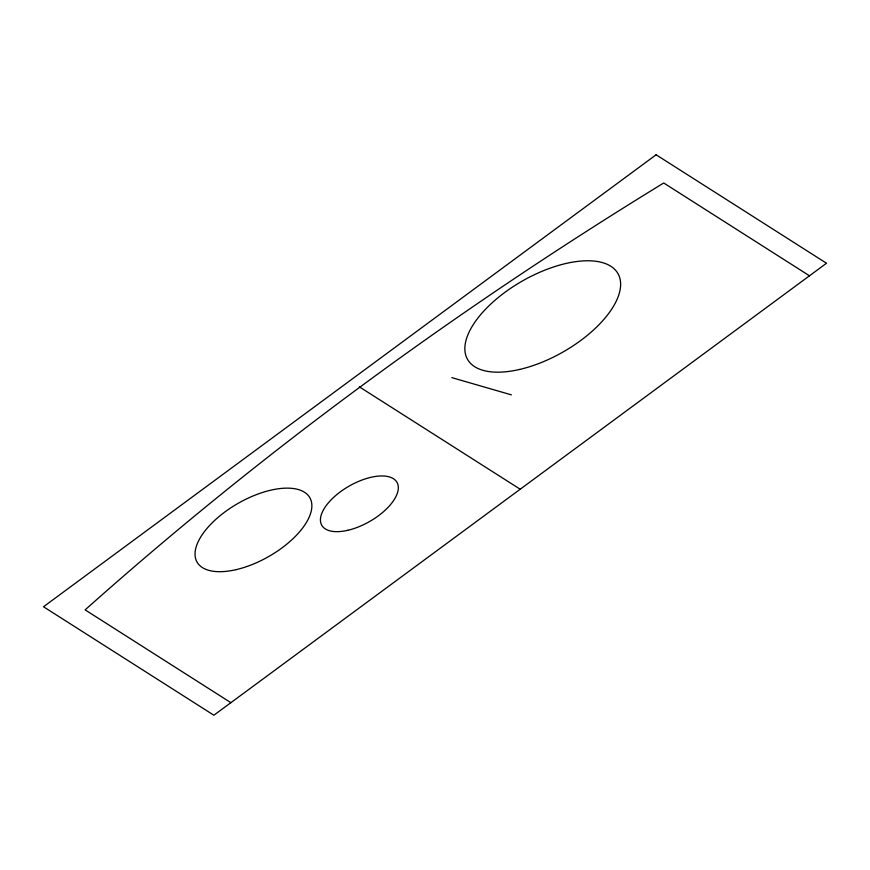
<?xml version="1.0" encoding="UTF-8"?>
<svg xmlns="http://www.w3.org/2000/svg" width="870" height="870" viewBox="0 0 870 870"><rect width="100%" height="100%" fill="white"/><g stroke="black" fill="none" stroke-linecap="round" stroke-linejoin="round"><path stroke-width="1.3" d="M809.481 275.801L663.712 182.994C459.001 308.306 264.339 450.073 85.129 609.87L230.898 702.677M451.834 377.634L511.386 394.86M359.277 386.791L520.195 489.234M656.121 154.773L43.5 606.76L213.879 715.227L826.5 263.24L656.121 154.773M519.607 369.456A86.576 40.912 -29.7 0 0 618.722 275.083A86.576 40.912 -29.7 0 0 489.897 304.892A86.576 40.912 -29.7 0 0 519.607 369.456M347.815 530.298A43.293 20.456 -29.7 0 0 397.372 483.1A43.293 20.456 -29.7 0 0 332.96 498.01A43.293 20.456 -29.7 0 0 347.815 530.298M236.096 569.654A64.935 30.689 -29.7 0 0 310.438 498.869A64.935 30.689 -29.7 0 0 213.813 521.228A64.935 30.689 -29.7 0 0 236.096 569.654"/></g></svg>
